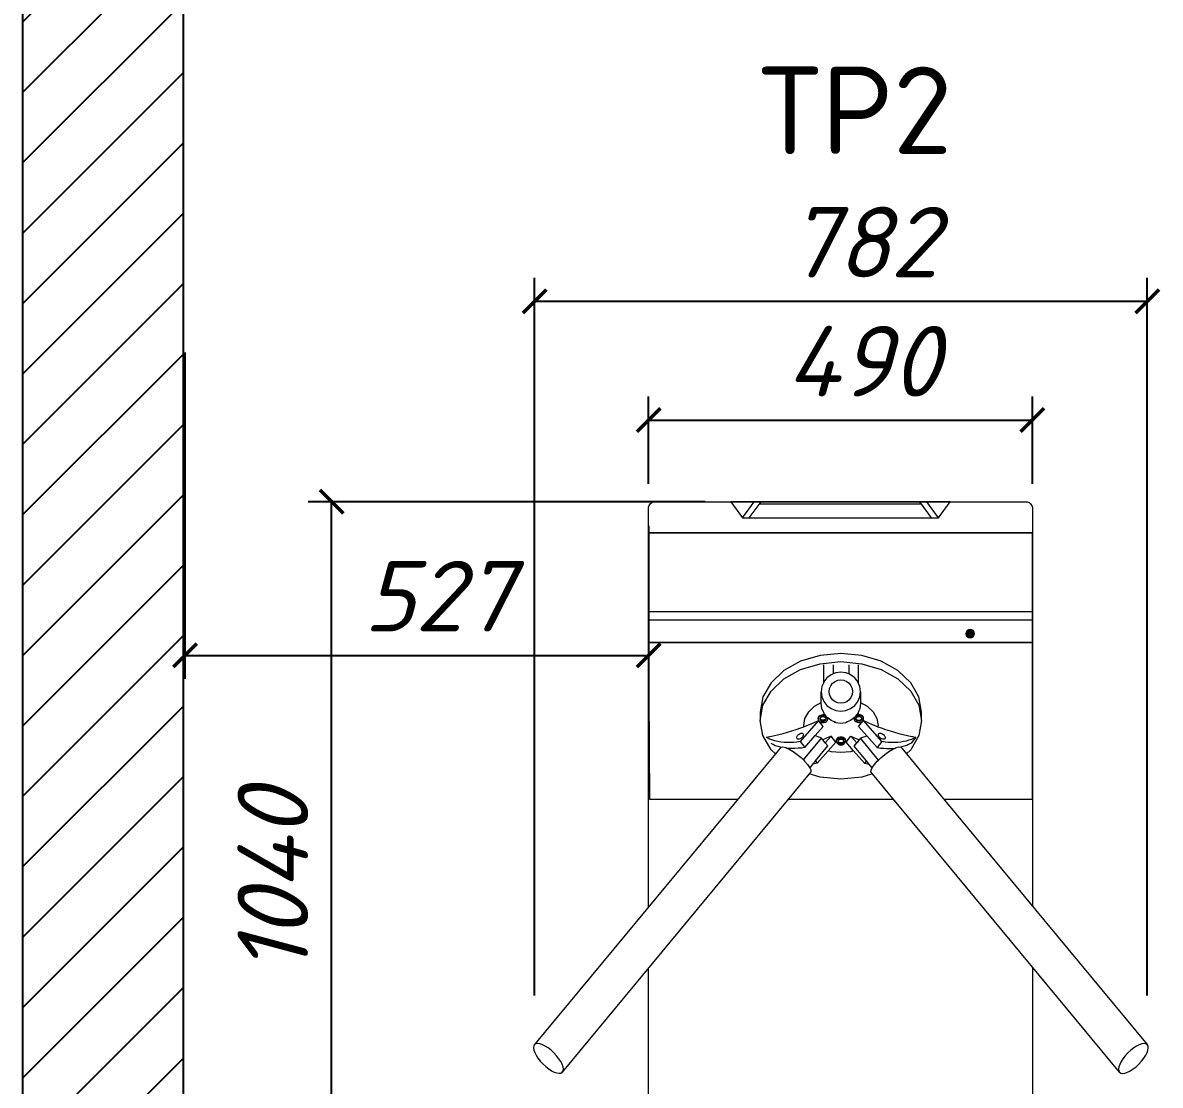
# Model space of a CAD drawing. Header units: millimetres. Extents: x 4247 to 622543, y -201358 to 142419.
# Drawn here: x 287675 to 289126, y -172967 to -171612 of the extents above; entities that cross this region are included whole.
import ezdxf

# ---------------------------------------------------------------- set-up
doc = ezdxf.new("R2010")
doc.units = ezdxf.units.MM
doc.linetypes.add('0', pattern=[0])
doc.layers.get('DEFPOINTS').update_dxf_attribs({"color": 252, "lineweight": 9})
for name, color, linetype in [('_Турникеты ИСПП', 254, 'Continuous'), ('PDF _Геометрия', 7, 'Continuous'), ('PDF _Текст', 255, 'Continuous')]:
    doc.layers.add(name, color=color, linetype=linetype)
doc.layers.add('PDF _Сплошная заливка', color=7, linetype='Continuous', true_color=0xffffff)
doc.styles.add('ISOCPEUR', font='isocpeui.ttf')
doc.styles.add('PDF ISOCPEUR', font='isocpeur.ttf')
doc.styles.get("Standard").update_dxf_attribs({"font": 'romans.shx'})
doc.dimstyles.new('ISO-25', dxfattribs={"dimtxt": 2.5, "dimasz": 2.5, "dimexe": 1.25, "dimexo": 0.625, "dimtad": 1, "dimtxsty": 'Standard', "dimcen": 2.5, "dimadec": 0, "dimazin": 0, "dimtfac": 1, "dimtmove": 0, "dimatfit": 3, "dimfxl": 1, "dimarcsym": 0})

# ---------------------------------------------------------------- blocks, each defined once
blk = doc.blocks.new('_ArchTick')
at = {"color": 0, "linetype": 'ByBlock', "const_width": 0.15}
blk.add_lwpolyline([(-0.5, -0.5), (0.5, 0.5)], dxfattribs=at)
blk = doc.blocks.new('*D617')
at = {"layer": '_Турникеты ИСПП', "color": 0, "lineweight": -2, "ltscale": 10, "transparency": 16777216}
for p, q in [((287881.9, -172032.4), (287881.9, -172448.6)), ((288473.2, -172253.4), (288473.2, -172448.6)), ((287881.9, -172418.6), (288473.2, -172418.6))]:
    blk.add_line(p, q, dxfattribs=at)
at = {"layer": 'DEFPOINTS', "color": 0, "ltscale": 10, "transparency": 16777216}
for p in [(287881.9, -171969.9), (288473.2, -172190.9), (288473.2, -172418.6)]:
    blk.add_point(p, dxfattribs=at)
at = {"layer": '_Турникеты ИСПП', "color": 0, "lineweight": -2, "ltscale": 10, "transparency": 16777216, "xscale": 30, "yscale": 30, "zscale": 30, "rotation": 180}
blk.add_blockref('_ArchTick', (287881.9, -172418.6), dxfattribs=at)
at = {"layer": '_Турникеты ИСПП', "color": 0, "lineweight": -2, "ltscale": 10, "transparency": 16777216, "xscale": 30, "yscale": 30, "zscale": 30}
blk.add_blockref('_ArchTick', (288473.2, -172418.6), dxfattribs=at)
at = {"layer": '_Турникеты ИСПП', "color": 0, "lineweight": 9, "ltscale": 10, "transparency": 16777216, "insert": (288204.7, -172343.1), "char_height": 90, "attachment_point": 5, "style": 'ISOCPEUR'}
blk.add_mtext('527', dxfattribs=at)
blk = doc.blocks.new('*D616')
at = {"layer": '_Турникеты ИСПП', "color": 0, "lineweight": -2, "ltscale": 10, "transparency": 16777216}
for p, q in [((288473.2, -172199.9), (288473.2, -172088.4)), ((288962.8, -172199.9), (288962.8, -172088.4)), ((288473.2, -172118.4), (288962.8, -172118.4))]:
    blk.add_line(p, q, dxfattribs=at)
at = {"layer": 'DEFPOINTS', "color": 0, "ltscale": 10, "transparency": 16777216}
for p in [(288962.8, -172118.4), (288473.2, -172262.4), (288962.8, -172262.4)]:
    blk.add_point(p, dxfattribs=at)
at = {"layer": '_Турникеты ИСПП', "color": 0, "lineweight": -2, "ltscale": 10, "transparency": 16777216, "xscale": 30, "yscale": 30, "zscale": 30, "rotation": 180}
blk.add_blockref('_ArchTick', (288473.2, -172118.4), dxfattribs=at)
at = {"layer": '_Турникеты ИСПП', "color": 0, "lineweight": -2, "ltscale": 10, "transparency": 16777216, "xscale": 30, "yscale": 30, "zscale": 30}
blk.add_blockref('_ArchTick', (288962.8, -172118.4), dxfattribs=at)
at = {"layer": '_Турникеты ИСПП', "color": 0, "lineweight": 9, "ltscale": 10, "transparency": 16777216, "insert": (288746.5, -172043.4), "char_height": 90, "attachment_point": 5, "style": 'ISOCPEUR'}
blk.add_mtext('490', dxfattribs=at)
blk = doc.blocks.new('*D614')
at = {"layer": '_Турникеты ИСПП', "color": 0, "lineweight": -2, "ltscale": 10, "transparency": 16777216}
for p, q in [((288327.9, -172852.6), (288327.9, -171937)), ((289109.3, -172852.7), (289109.3, -171937)), ((288327.9, -171967), (289109.3, -171967))]:
    blk.add_line(p, q, dxfattribs=at)
at = {"layer": 'DEFPOINTS', "color": 0, "ltscale": 10, "transparency": 16777216}
for p in [(289109.3, -171967), (288327.9, -172915.1), (289109.3, -172915.2)]:
    blk.add_point(p, dxfattribs=at)
at = {"layer": '_Турникеты ИСПП', "color": 0, "lineweight": -2, "ltscale": 10, "transparency": 16777216, "xscale": 30, "yscale": 30, "zscale": 30, "rotation": 180}
blk.add_blockref('_ArchTick', (288327.9, -171967), dxfattribs=at)
at = {"layer": '_Турникеты ИСПП', "color": 0, "lineweight": -2, "ltscale": 10, "transparency": 16777216, "xscale": 30, "yscale": 30, "zscale": 30}
blk.add_blockref('_ArchTick', (289109.3, -171967), dxfattribs=at)
at = {"layer": '_Турникеты ИСПП', "color": 0, "lineweight": 9, "ltscale": 10, "transparency": 16777216, "insert": (288746.5, -171891.5), "char_height": 90, "attachment_point": 5, "style": 'ISOCPEUR'}
blk.add_mtext('782', dxfattribs=at)
blk = doc.blocks.new('*D612')
at = {"layer": '_Турникеты ИСПП', "color": 0, "lineweight": -2, "ltscale": 10, "transparency": 16777216}
for p, q in [((288545.4, -172222.7), (288039, -172222.7)), ((288069, -173261.9), (288069, -172222.7)), ((288410.7, -173261.9), (288039, -173261.9))]:
    blk.add_line(p, q, dxfattribs=at)
at = {"layer": 'DEFPOINTS', "color": 0, "ltscale": 10, "transparency": 16777216}
for p in [(288069, -172222.7), (288607.9, -172222.7), (288473.2, -173261.9)]:
    blk.add_point(p, dxfattribs=at)
at = {"layer": '_Турникеты ИСПП', "color": 0, "lineweight": -2, "ltscale": 10, "transparency": 16777216, "xscale": 30, "yscale": 30, "zscale": 30}
for p, rotation in [((288069, -172222.7), 90), ((288069, -173261.9), 270)]:
    blk.add_blockref('_ArchTick', p, dxfattribs=dict(at, rotation=rotation))
at = {"layer": '_Турникеты ИСПП', "color": 0, "lineweight": 9, "ltscale": 10, "transparency": 16777216, "insert": (287994, -172707.7), "char_height": 90, "attachment_point": 5, "rotation": 90, "style": 'ISOCPEUR'}
blk.add_mtext('1040', dxfattribs=at)

msp = doc.modelspace()

# ---------------------------------------------------------------- hatches: boundary and pattern name
at = {"transparency": 33554636}
h = msp.add_hatch(dxfattribs=at)
h.set_pattern_fill('ANSI31', color=0, scale=20)
h.set_pattern_definition([(45, (-322529.99, -233032.066), (-44.9012806, 44.9012806), [])])
h.paths.add_polyline_path([(287879.034, -170744.56), (287675.032, -170744.56), (287675.032, -173266.655), (287879.034, -173266.655)])
at = {"layer": 'PDF _Сплошная заливка', "linetype": '0', "lineweight": 9, "transparency": 33554559}
msp.add_hatch(color=7, dxfattribs=at).paths.add_polyline_path([(288888.736, -172390.995), (288887.467, -172387.47), (288884.252, -172385.58), (288880.558, -172386.201), (288878.133, -172389.049), (288878.133, -172392.8), (288880.501, -172395.676), (288884.167, -172396.325), (288887.411, -172394.492)])

# ---------------------------------------------------------------- linework, layer by layer
msp.add_lwpolyline([(287675.032, -170744.292), (287879.564, -170744.292), (287879.564, -173266.655), (287675.032, -173266.655)], close=True)
at = {"layer": 'PDF _Геометрия', "color": 7, "linetype": '0', "lineweight": 0}
for points in [[(288473.177, -172740.311), (288473.177, -172229.52, -0.23861304), (288479.325, -172222.724), (288956.642, -172222.724, -0.23861304), (288962.79, -172229.52), (288962.79, -172738.901)], [(288666.433, -172528.668), (288662.203, -172529.261), (288658.058, -172529.655), (288653.969, -172529.853, -0.13378481), (288623.146, -172523.198), (288624.161, -172522.775), (288627.404, -172522.239), (288628.222, -172522.098), (288633.693, -172520.998), (288639.192, -172519.757), (288644.776, -172518.347), (288650.359, -172516.796), (288655.971, -172515.076), (288661.64, -172513.215), (288667.28, -172511.184), (288671.34, -172509.633), (288672.976, -172509.013), (288678.644, -172506.7), (288684.341, -172504.247), (288690.009, -172501.624), (288666.433, -172528.668), (288672.44, -172536.226), (288668.21, -172536.818), (288664.037, -172537.213), (288659.975, -172537.411), (288655.999, -172537.439), (288652.136, -172537.241), (288649.767, -172537.016)]]:
    msp.add_lwpolyline(points, format="xyb", dxfattribs=at)
for points in [[(288717.984, -172243), (288843.136, -172243), (288857.857, -172222.639), (288717.984, -172222.809), (288578.082, -172222.639), (288592.831, -172243)], [(288473.177, -172262.374), (288473.121, -172402.275), (288962.79, -172402.275), (288962.79, -172262.374)], [(288705.998, -172443.334), (288700.809, -172447.311), (288696.862, -172452.5), (288696.608, -172453.064), (288694.352, -172458.506), (288693.506, -172464.964), (288694.352, -172471.422), (288696.862, -172477.457), (288700.809, -172482.617), (288705.998, -172486.594), (288712.005, -172489.075), (288718.491, -172489.95), (288724.949, -172489.075), (288730.984, -172486.594), (288736.144, -172482.617), (288740.121, -172477.457), (288742.602, -172471.422), (288743.477, -172464.964), (288742.602, -172458.506), (288740.572, -172453.599), (288740.121, -172452.5), (288736.144, -172447.311), (288730.984, -172443.334), (288728.587, -172442.348), (288724.949, -172440.853), (288718.491, -172440.007), (288712.005, -172440.853), (288708.593, -172442.263)], [(288731.379, -172472.268), (288729.01, -172475.342), (288725.936, -172477.711), (288722.327, -172479.205), (288718.491, -172479.713), (288714.628, -172479.205), (288711.046, -172477.711), (288707.944, -172475.342), (288705.576, -172472.268), (288704.081, -172468.687), (288703.573, -172464.823), (288704.081, -172460.96), (288705.576, -172457.378), (288707.944, -172454.276), (288711.046, -172451.936), (288714.628, -172450.441), (288718.491, -172449.933), (288722.327, -172450.441), (288725.936, -172451.936), (288729.01, -172454.276), (288731.379, -172457.378), (288732.873, -172460.96), (288733.381, -172464.823), (288732.873, -172468.687)], [(288693.759, -172501.004), (288692.942, -172500.553), (288692.321, -172499.932), (288691.927, -172499.256), (288691.785, -172499.876), (288691.927, -172500.609), (288692.321, -172501.314), (288692.942, -172501.906), (288693.759, -172502.386), (288694.718, -172502.668), (288695.762, -172502.752), (288696.777, -172502.668), (288697.736, -172502.386), (288698.582, -172501.906), (288699.202, -172501.314), (288699.597, -172500.609), (288699.738, -172499.876), (288699.597, -172499.256), (288699.202, -172499.932), (288698.582, -172500.553), (288697.736, -172501.004), (288696.777, -172501.286), (288695.762, -172501.399), (288694.718, -172501.286)], [(288691.927, -172499.115), (288691.927, -172499.397)], [(288699.625, -172499.171), (288699.625, -172499.453)], [(288701.74, -172498.494), (288701.74, -172498.776)], [(288735.468, -172498.269), (288735.468, -172498.551)], [(288745.394, -172499.876), (288745.281, -172500.609), (288744.858, -172501.314), (288744.238, -172501.906), (288743.42, -172502.386), (288742.461, -172502.668), (288741.418, -172502.752), (288740.403, -172502.668), (288739.444, -172502.386), (288738.598, -172501.906), (288737.978, -172501.314), (288737.583, -172500.609), (288737.441, -172499.876), (288737.583, -172499.256), (288737.978, -172499.932), (288738.598, -172500.553), (288739.444, -172501.004), (288740.403, -172501.286), (288741.418, -172501.399), (288742.461, -172501.286), (288743.42, -172501.004), (288744.238, -172500.553), (288744.858, -172499.932), (288745.281, -172499.256)], [(288737.583, -172499.115), (288737.583, -172499.397)], [(288737.583, -172499.171), (288737.583, -172499.453)], [(288745.281, -172499.171), (288745.281, -172499.453)], [(288745.281, -172499.256), (288745.281, -172499.538)], [(288666.433, -172525.228), (288665.306, -172525.595), (288664.262, -172525.679), (288663.388, -172525.51), (288662.683, -172525.087), (288662.26, -172524.467), (288662.119, -172523.621), (288662.26, -172522.69), (288662.683, -172521.675), (288663.388, -172520.66), (288664.262, -172519.757), (288665.306, -172518.968), (288666.433, -172518.375), (288667.562, -172518.037), (288668.605, -172517.924), (288669.508, -172518.093), (288670.184, -172518.516), (288670.607, -172519.165), (288670.776, -172519.983), (288670.607, -172520.942), (288670.184, -172521.957), (288669.508, -172522.944), (288668.605, -172523.874), (288667.562, -172524.636)], [(288724.583, -172528.64), (288724.583, -172527.287), (288724.385, -172526.159), (288723.793, -172525.087), (288722.834, -172524.185), (288721.593, -172523.508), (288720.155, -172523.057), (288718.604, -172522.916), (288717.053, -172523.057), (288715.586, -172523.508), (288714.346, -172524.185), (288713.387, -172525.087), (288712.794, -172526.159), (288712.598, -172527.287), (288712.598, -172528.64), (288712.794, -172527.512), (288713.387, -172526.469), (288714.346, -172525.566), (288715.586, -172524.861), (288717.053, -172524.438), (288718.604, -172524.297), (288720.155, -172524.438), (288721.593, -172524.861), (288722.834, -172525.566), (288723.793, -172526.469), (288724.385, -172527.512)], [(288714.741, -172527.907), (288714.741, -172528.189)], [(288714.741, -172528.02), (288714.741, -172528.302)], [(288722.439, -172527.963), (288722.439, -172528.245)], [(288722.496, -172528.274), (288722.496, -172528.556)], [(288774.92, -172524.467), (288774.497, -172525.087), (288773.792, -172525.51), (288772.918, -172525.679), (288771.875, -172525.595), (288770.746, -172525.228), (288769.618, -172524.636), (288768.575, -172523.874), (288767.7, -172522.944), (288766.995, -172521.957), (288766.573, -172520.942), (288766.431, -172519.983), (288766.573, -172519.165), (288766.995, -172518.516), (288767.7, -172518.093), (288768.575, -172517.924), (288769.618, -172518.037), (288770.746, -172518.375), (288771.875, -172518.968), (288772.918, -172519.757), (288773.792, -172520.66), (288774.497, -172521.675), (288774.92, -172522.69), (288775.061, -172523.621)]]:
    msp.add_lwpolyline(points, close=True, dxfattribs=at)
for points in [[(288592.831, -172243), (288607.918, -172222.724)], [(288601.742, -172243), (288616.829, -172222.724)], [(288614.855, -172225.375), (288821.112, -172225.375)], [(288834.197, -172243), (288819.11, -172222.724)], [(288843.136, -172243), (288828.021, -172222.724)], [(288473.177, -172262.374), (288962.79, -172262.374)], [(288473.177, -172362.795), (288962.79, -172362.795)], [(288473.177, -172373.285), (288962.79, -172373.285)], [(288473.121, -172402.275), (288474.277, -172602.102), (288587.191, -172602.102)], [(288849.933, -172602.102), (288962.79, -172602.102), (288962.79, -172402.247), (288473.177, -172402.275)], [(288629.153, -172530.755), (288631.662, -172532.081), (288633.439, -172532.87), (288634.708, -172533.406), (288637.923, -172534.562), (288641.279, -172535.521), (288642.069, -172535.69), (288641.025, -172536.875), (288638.769, -172539.582), (288634.934, -172544.235), (288629.463, -172539.018), (288619.17, -172520.97), (288615.673, -172501.568), (288619.17, -172482.194), (288629.463, -172464.118), (288645.819, -172448.608), (288667.138, -172436.707), (288691.955, -172429.234), (288718.604, -172426.668), (288745.225, -172429.234), (288770.041, -172436.707), (288791.361, -172448.608), (288807.717, -172464.118), (288818.01, -172482.194), (288821.507, -172501.568), (288821.507, -172490.965), (288818.01, -172471.563), (288807.717, -172453.515), (288791.361, -172438.005), (288770.041, -172426.104), (288745.225, -172418.603), (288718.604, -172416.065), (288691.955, -172418.603), (288667.138, -172426.104), (288645.819, -172438.005), (288629.463, -172453.515), (288619.17, -172471.563), (288615.673, -172490.965), (288615.673, -172501.568)], [(288696.608, -172453.064), (288696.608, -172433.859), (288696.608, -172430.616)], [(288708.593, -172430.616), (288708.593, -172432.731), (288708.593, -172442.263)], [(288728.587, -172430.616), (288728.587, -172432.731), (288728.587, -172442.348)], [(288740.572, -172430.616), (288740.572, -172433.859), (288740.572, -172453.599)], [(288700.302, -172497.084), (288698.413, -172494.603), (288697.397, -172493.305), (288696.862, -172492.572), (288696.608, -172491.98), (288694.352, -172486.537), (288693.506, -172480.079), (288693.506, -172478.867), (288693.506, -172464.964)], [(288743.477, -172464.964), (288743.477, -172478.754), (288743.477, -172480.079), (288742.602, -172486.537), (288740.572, -172491.472), (288740.121, -172492.572), (288739.556, -172493.305), (288738.485, -172494.687), (288736.229, -172497.676)], [(288671.34, -172509.633), (288671.059, -172508.082), (288672.694, -172499.143), (288677.432, -172490.796), (288684.989, -172483.633), (288693.506, -172478.867)], [(288743.477, -172478.754), (288752.19, -172483.633), (288759.748, -172490.796), (288764.514, -172499.143), (288766.122, -172508.082), (288765.839, -172509.633)], [(288672.44, -172536.226), (288685.666, -172521.026), (288695.987, -172509.182), (288690.009, -172501.624)], [(288701.74, -172498.466), (288701.12, -172497.958), (288700.809, -172497.733), (288700.302, -172497.084), (288699.992, -172496.774), (288698.751, -172496.097), (288697.313, -172495.646), (288695.762, -172495.505), (288694.211, -172495.646), (288692.773, -172496.097), (288691.532, -172496.774), (288690.573, -172497.676), (288689.953, -172498.748), (288689.755, -172499.876), (288689.755, -172498.494), (288689.953, -172497.366), (288690.573, -172496.323), (288691.532, -172495.42), (288692.773, -172494.715), (288694.211, -172494.292), (288695.762, -172494.123), (288697.313, -172494.292), (288698.413, -172494.603)], [(288689.755, -172499.876), (288689.953, -172501.004), (288690.573, -172502.047), (288691.532, -172502.95), (288692.773, -172503.655), (288694.211, -172504.078), (288695.762, -172504.219), (288697.313, -172504.078), (288698.751, -172503.655), (288699.992, -172502.95), (288700.951, -172502.047), (288701.543, -172501.004), (288701.74, -172499.876), (288701.543, -172498.748), (288701.12, -172497.958)], [(288699.597, -172499.115), (288699.202, -172498.41), (288698.582, -172497.817), (288697.736, -172497.366), (288696.777, -172497.056), (288695.762, -172496.971), (288694.718, -172497.056), (288693.759, -172497.366), (288692.942, -172497.817), (288692.321, -172498.41), (288691.927, -172499.115)], [(288696.608, -172491.98), (288696.608, -172493.305), (288697.397, -172493.305)], [(288711.554, -172504.021), (288710.483, -172503.57), (288705.998, -172501.709), (288701.74, -172498.494), (288701.74, -172499.876)], [(288736.144, -172497.733), (288735.468, -172498.269), (288730.984, -172501.709), (288726.472, -172503.57), (288725.428, -172504.021)], [(288735.439, -172498.494), (288735.439, -172499.876)], [(288742.969, -172495.646), (288741.418, -172495.505), (288739.867, -172495.646), (288738.429, -172496.097), (288737.188, -172496.774)], [(288745.281, -172499.115), (288744.858, -172498.41), (288744.238, -172497.817), (288743.42, -172497.366), (288742.461, -172497.056), (288741.418, -172496.971), (288740.403, -172497.056), (288739.444, -172497.366), (288738.598, -172497.817), (288737.978, -172498.41), (288737.583, -172499.115)], [(288747.424, -172499.876), (288747.424, -172498.494), (288747.228, -172497.366), (288746.607, -172496.323), (288745.676, -172495.42), (288744.435, -172494.715), (288742.969, -172494.292), (288741.418, -172494.123), (288739.867, -172494.292), (288738.485, -172494.687)], [(288740.572, -172491.472), (288740.572, -172493.305), (288739.556, -172493.305)], [(288764.74, -172536.226), (288751.57, -172521.111), (288741.192, -172509.182), (288747.171, -172501.624)], [(288814.034, -172523.198), (288811.495, -172524.523), (288808.45, -172525.848), (288805.263, -172527.005), (288801.908, -172527.963), (288798.411, -172528.725), (288794.773, -172529.317), (288791.05, -172529.684), (288787.159, -172529.881), (288783.21, -172529.853), (288779.122, -172529.655), (288774.976, -172529.261), (288770.746, -172528.668), (288747.171, -172501.624), (288752.868, -172504.247), (288758.535, -172506.7), (288764.203, -172509.013), (288765.839, -172509.633), (288769.9, -172511.184), (288775.568, -172513.215), (288781.208, -172515.076), (288786.82, -172516.796), (288792.432, -172518.347), (288797.988, -172519.757), (288803.487, -172520.998), (288808.958, -172522.098), (288809.775, -172522.239), (288813.018, -172522.775), (288814.034, -172523.198), (288808.027, -172530.755), (288805.517, -172532.081), (288803.74, -172532.87), (288802.471, -172533.406), (288799.257, -172534.562), (288795.901, -172535.521), (288795.083, -172535.719)], [(288821.507, -172501.568), (288818.01, -172520.97), (288807.717, -172539.018), (288802.218, -172544.263)], [(288710.483, -172503.57), (288710.483, -172504.021), (288711.554, -172504.021), (288712.005, -172504.219), (288718.491, -172505.065), (288724.949, -172504.219), (288725.428, -172504.021), (288726.472, -172504.021), (288726.472, -172503.57)], [(288742.969, -172504.078), (288744.435, -172503.655)], [(288670.748, -172552.046), (288693.731, -172524.185), (288691.898, -172523.508), (288690.601, -172523.057), (288686.653, -172521.477), (288685.666, -172521.026)], [(288682.874, -172557.094), (288686.004, -172553.315), (288701.74, -172534.252), (288698.582, -172530.276), (288695.536, -172526.469)], [(288688.43, -172556.361), (288702.417, -172540.343), (288711.977, -172529.345), (288705.998, -172521.788)], [(288698.582, -172530.276), (288705.998, -172521.788), (288700.302, -172524.382), (288695.536, -172526.469), (288693.731, -172524.185)], [(288722.439, -172528.02), (288722.044, -172528.725), (288721.396, -172529.317), (288720.578, -172529.796), (288719.619, -172530.078), (288718.604, -172530.163), (288717.561, -172530.078), (288716.602, -172529.796), (288715.784, -172529.317), (288715.135, -172528.725), (288714.741, -172527.963), (288714.684, -172528.274), (288714.6, -172528.64), (288714.741, -172529.402), (288715.135, -172530.107), (288715.784, -172530.699), (288716.602, -172531.15), (288717.561, -172531.46), (288718.604, -172531.545), (288719.619, -172531.46), (288720.578, -172531.15), (288721.396, -172530.699), (288722.044, -172530.107), (288722.439, -172529.402), (288722.58, -172528.64), (288722.496, -172528.274)], [(288722.439, -172527.907), (288722.044, -172527.202), (288721.396, -172526.61), (288720.578, -172526.13), (288719.619, -172525.848), (288718.604, -172525.764), (288717.561, -172525.848), (288716.602, -172526.13), (288715.784, -172526.61), (288715.135, -172527.202), (288714.741, -172527.907)], [(288748.75, -172556.361), (288734.791, -172540.343), (288725.203, -172529.345), (288731.181, -172521.788)], [(288758.338, -172562.058), (288754.249, -172557.094), (288751.147, -172553.344), (288735.468, -172534.337), (288738.655, -172530.332), (288731.181, -172521.788), (288736.878, -172524.382), (288741.7, -172526.497)], [(288743.477, -172524.269), (288741.7, -172526.497), (288738.655, -172530.332)], [(288766.46, -172552.131), (288743.477, -172524.269), (288745.309, -172523.592), (288746.578, -172523.141), (288750.555, -172521.562), (288751.57, -172521.111)], [(288770.746, -172528.668), (288764.74, -172536.226), (288768.97, -172536.818), (288773.143, -172537.213), (288777.204, -172537.411), (288781.18, -172537.439), (288785.044, -172537.241), (288787.666, -172536.988)], [(288634.934, -172544.235), (288585.865, -172603.709), (288327.861, -172915.125)], [(288642.209, -172535.549), (288644.635, -172535.324), (288648.188, -172536.283), (288649.767, -172537.016), (288652.559, -172538.285), (288657.494, -172541.218), (288662.654, -172544.912), (288667.674, -172549.057), (288670.748, -172552.046), (288672.215, -172553.428), (288675.965, -172557.715), (288678.673, -172561.578), (288678.869, -172561.973), (288680.167, -172564.821), (288680.308, -172567.162), (288678.164, -172569.784), (288650.162, -172603.709), (288363.224, -172950.46)], [(288734.791, -172540.343), (288730.899, -172541.5), (288718.604, -172542.684), (288706.281, -172541.5), (288702.417, -172540.343)], [(289073.927, -172950.516), (288786.961, -172603.709), (288758.987, -172569.784), (288756.872, -172567.246), (288757.041, -172564.906), (288758.338, -172562.058), (288758.535, -172561.663), (288761.243, -172557.799), (288764.993, -172553.513), (288766.46, -172552.131), (288769.534, -172549.142), (288774.553, -172544.996), (288779.714, -172541.302), (288784.649, -172538.369), (288787.666, -172536.988), (288789.02, -172536.367), (288792.545, -172535.408), (288794.999, -172535.634), (288796.183, -172536.959), (288798.382, -172539.61), (288802.218, -172544.263), (288851.258, -172603.709), (289109.262, -172915.209)], [(288686.004, -172553.315), (288688.43, -172556.361), (288684.2, -172556.953), (288682.874, -172557.094), (288678.869, -172561.973)], [(288751.147, -172553.344), (288748.75, -172556.361), (288753.008, -172556.953), (288754.249, -172557.094)], [(288758.987, -172569.784), (288745.225, -172573.93), (288718.604, -172576.468), (288691.955, -172573.93), (288678.164, -172569.784)], [(288651.487, -172602.102), (288785.636, -172602.102)], [(288962.79, -172816.847), (288962.79, -173261.903), (288473.177, -173261.903), (288473.121, -173241.458), (288962.79, -173241.458)], [(288717.984, -173261.903), (288473.177, -173261.903), (288473.177, -172818.229)]]:
    msp.add_lwpolyline(points, dxfattribs=at)
msp.add_lwpolyline([(288883.266, -172385.496, 0.41365444), (288877.794, -172390.967, 0.41277967), (288883.266, -172396.409, 0.41275872), (288888.736, -172390.967, 0.41363338)], format="xyb", close=True, dxfattribs=at)
msp.add_arc((288718.59, -172526.718), 6.293, 197.784241, 342.215759, dxfattribs=at)
for centre, major_axis, ratio, start_param, end_param in [((288741.519, -172499.823), (6.091, 0.116), 0.72210671, 2.34886362, 4.9393342), ((288741.097, -172499.906), (6.31, 0.1), 0.70224728, 5.25697249, 7.54239858)]:
    msp.add_ellipse(centre, major_axis=major_axis, ratio=ratio, start_param=start_param, end_param=end_param, dxfattribs=at)
for points in [[(288327.861, -172915.125), (288323.97, -172919.016), (288328.707, -172930.099), (288338.464, -172939.856)], [(288352.593, -172925.7), (288342.836, -172915.971), (288331.781, -172911.205), (288327.861, -172915.125)], [(289109.262, -172915.209), (289105.342, -172911.289), (289094.287, -172916.027), (289084.53, -172925.784)], [(289098.659, -172939.913), (289108.416, -172930.184), (289113.153, -172919.101), (289109.262, -172915.209)], [(288363.196, -172950.431), (288367.116, -172946.54), (288362.35, -172935.457), (288352.593, -172925.7)], [(289084.53, -172925.784), (289074.773, -172935.542), (289070.036, -172946.624), (289073.927, -172950.516)], [(288338.464, -172939.856), (288348.222, -172949.585), (288359.305, -172954.351), (288363.196, -172950.431)], [(289073.927, -172950.516), (289077.819, -172954.436), (289088.901, -172949.67), (289098.659, -172939.913)]]:
    msp.add_open_spline(points, degree=3, dxfattribs=at)

# ---------------------------------------------------------------- texts
at = {"layer": 'PDF _Текст', "linetype": '0', "lineweight": 9, "insert": (288614.098, -171723.432), "char_height": 111.4445, "attachment_point": 4, "style": 'PDF ISOCPEUR'}
msp.add_mtext('ТР2', dxfattribs=at)

# ---------------------------------------------------------------- dimensions: what is measured, and where the dimension line sits
at = {"layer": '_Турникеты ИСПП', "color": 0, "lineweight": 9, "ltscale": 10}
for base, p1, p2, text, picture, middle in [((289109.262, -171967.039), (288327.861, -172915.125), (289109.262, -172915.209), '782', '*D614', (288746.482, -171967.039)), ((288473.177, -172418.648), (287881.914, -171969.908), (288473.177, -172190.931), '527', '*D617', (288204.73, -172418.648)), ((288962.79, -172118.395), (288473.177, -172262.374), (288962.79, -172262.374), '490', '*D616', (288746.482, -172118.395))]:
    dim = msp.add_linear_dim(base=base, p1=p1, p2=p2, text=text, dimstyle='ISO-25', override={"dimscale": 100, "dimtxt": 0.9, "dimasz": 0.3, "dimexe": 0.3, "dimgap": 0.3, "dimtxsty": 'ISOCPEUR', "dimblk1": 'ArchTick', "dimblk2": 'ArchTick', "dimsah": 1}, dxfattribs=at)
    dim.commit()
    dim.dimension.update_dxf_attribs({"geometry": picture, "text_midpoint": middle, "dimtype": 160})
dim = msp.add_linear_dim(base=(288068.955, -172222.724), p1=(288473.177, -173261.903), p2=(288607.918, -172222.724), angle=90, text='1040', dimstyle='ISO-25', override={"dimscale": 100, "dimtxt": 0.9, "dimasz": 0.3, "dimexe": 0.3, "dimgap": 0.3, "dimtxsty": 'ISOCPEUR', "dimblk1": 'ArchTick', "dimblk2": 'ArchTick', "dimsah": 1}, dxfattribs=at)
dim.commit()
dim.dimension.update_dxf_attribs({"geometry": '*D612', "text_midpoint": (288068.955, -172707.747), "dimtype": 160})

doc.saveas('drawing.dxf')
